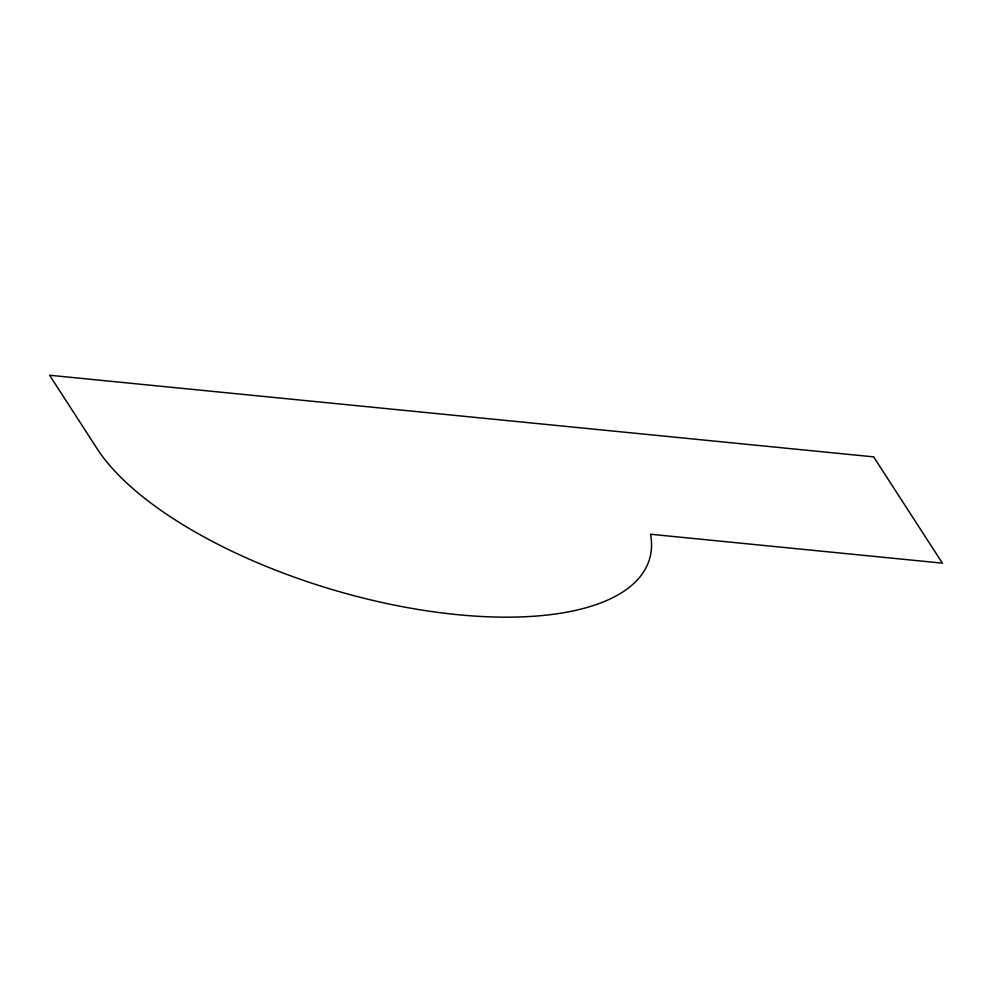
<?xml version="1.0" encoding="UTF-8"?>
<svg xmlns="http://www.w3.org/2000/svg" width="992" height="992" viewBox="0 0 992 992"><rect width="100%" height="100%" fill="white"/><g stroke="black" fill="none" stroke-linecap="round" stroke-linejoin="round"><path stroke-width="1.49" d="M873.642 456.878L49.6 375.236L95.443 446.09A294.686 119.387 16.5 0 0 421.774 610.055A294.686 119.387 16.5 0 0 650.554 534.242L942.4 563.158L873.642 456.878"/></g></svg>
